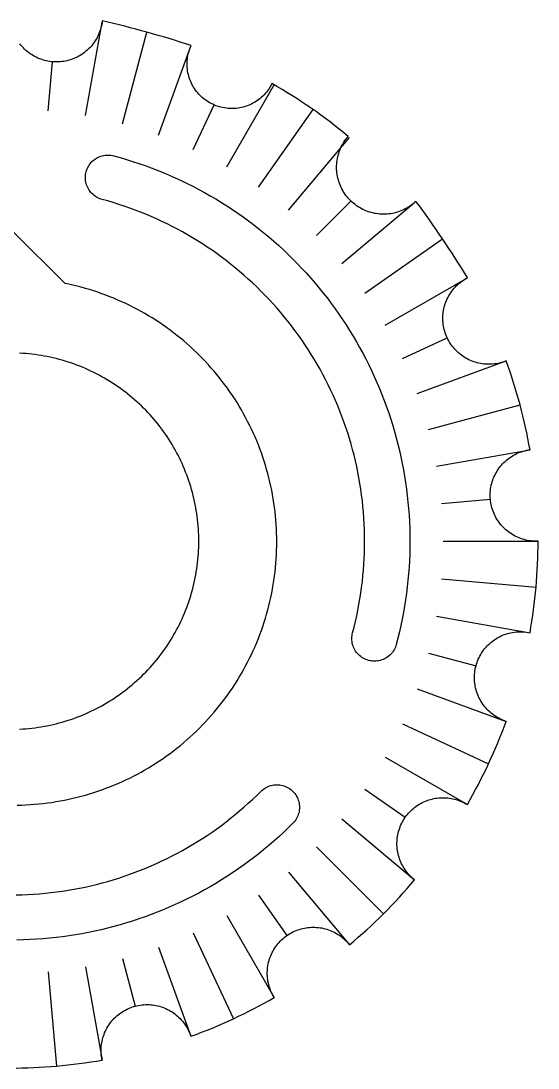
# Model space of a CAD drawing. Extents: x -105 to 105, y -35 to 35.
# Drawn here: x 70.7 to 105, y -35 to 34.6 of the extents above; entities that cross this region are included whole.
import ezdxf

# ---------------------------------------------------------------- set-up
doc = ezdxf.new("R2010")
doc.units = 0
doc.layers.get('0').update_dxf_attribs({"linetype": 'CONTINUOUS'})

msp = doc.modelspace()

# ---------------------------------------------------------------- linework, layer by layer
for points in [[(70.382, -34.997), (70.763, -34.99), (71.145, -34.979), (71.527, -34.964), (71.908, -34.945), (72.289, -34.922), (72.67, -34.895), (73.05, -34.864), (73.43, -34.828), (73.81, -34.789), (74.189, -34.746), (74.568, -34.698), (74.946, -34.647), (75.324, -34.591), (75.701, -34.532), (76.078, -34.468), (76.056, -34.354), (76.038, -34.24), (76.025, -34.125), (76.017, -34.009), (76.012, -33.894), (76.013, -33.778), (76.017, -33.662), (76.026, -33.546), (76.039, -33.431), (76.057, -33.317), (76.079, -33.203), (76.105, -33.09), (76.135, -32.978), (76.17, -32.868), (76.208, -32.759), (76.252, -32.651), (76.298, -32.545), (76.349, -32.441), (76.404, -32.339), (76.463, -32.239), (76.526, -32.142), (76.592, -32.047), (76.662, -31.954), (76.735, -31.864), (76.811, -31.777), (76.891, -31.693), (76.974, -31.612), (77.059, -31.534), (77.148, -31.46), (77.24, -31.389), (77.334, -31.321), (77.431, -31.258), (77.529, -31.197), (77.631, -31.141), (77.734, -31.088), (77.839, -31.04), (77.946, -30.996), (78.055, -30.955), (78.165, -30.919), (78.276, -30.887), (78.389, -30.859), (78.502, -30.835), (78.616, -30.816), (78.731, -30.801), (78.846, -30.79), (78.962, -30.784), (79.078, -30.782), (79.194, -30.785), (79.309, -30.792), (79.425, -30.803), (79.539, -30.819), (79.654, -30.839), (79.767, -30.864), (79.879, -30.893), (79.99, -30.926), (80.1, -30.963), (80.208, -31.004), (80.315, -31.049), (80.42, -31.098), (80.522, -31.152), (80.623, -31.209), (80.722, -31.27), (80.818, -31.334), (80.912, -31.402), (81.003, -31.474), (81.091, -31.549), (81.176, -31.628), (81.258, -31.709), (81.337, -31.794), (81.413, -31.882), (81.486, -31.972), (81.555, -32.065), (81.62, -32.161), (81.682, -32.259), (81.74, -32.359), (81.794, -32.461), (81.844, -32.566), (81.891, -32.672), (81.933, -32.78), (81.971, -32.889), (82.329, -32.758), (82.686, -32.622), (83.041, -32.482), (83.395, -32.338), (83.747, -32.191), (84.098, -32.039), (84.446, -31.884), (84.793, -31.724), (85.138, -31.561), (85.482, -31.394), (85.823, -31.223), (86.163, -31.048), (86.5, -30.869), (86.835, -30.687), (87.169, -30.501), (87.5, -30.311), (87.441, -30.211), (87.385, -30.11), (87.333, -30.006), (87.286, -29.901), (87.242, -29.793), (87.203, -29.684), (87.168, -29.574), (87.137, -29.462), (87.11, -29.35), (87.087, -29.236), (87.069, -29.122), (87.055, -29.007), (87.045, -28.892), (87.04, -28.776), (87.039, -28.66), (87.043, -28.544), (87.051, -28.429), (87.063, -28.313), (87.08, -28.199), (87.101, -28.085), (87.126, -27.972), (87.156, -27.86), (87.19, -27.749), (87.228, -27.64), (87.27, -27.532), (87.316, -27.426), (87.366, -27.321), (87.42, -27.219), (87.478, -27.119), (87.54, -27.021), (87.605, -26.925), (87.674, -26.832), (87.746, -26.742), (87.822, -26.654), (87.901, -26.569), (87.984, -26.488), (88.069, -26.41), (88.157, -26.335), (88.248, -26.263), (88.342, -26.195), (88.438, -26.13), (88.536, -26.069), (88.637, -26.012), (88.74, -25.958), (88.844, -25.909), (88.951, -25.864), (89.059, -25.822), (89.169, -25.785), (89.28, -25.752), (89.392, -25.723), (89.505, -25.699), (89.619, -25.679), (89.734, -25.663), (89.849, -25.652), (89.965, -25.645), (90.081, -25.642), (90.197, -25.644), (90.312, -25.65), (90.428, -25.66), (90.542, -25.675), (90.657, -25.694), (90.77, -25.718), (90.883, -25.745), (90.994, -25.778), (91.104, -25.814), (91.213, -25.854), (91.319, -25.898), (91.425, -25.947), (91.528, -26), (91.629, -26.056), (91.728, -26.116), (91.825, -26.18), (91.919, -26.247), (92.01, -26.318), (92.099, -26.392), (92.185, -26.47), (92.268, -26.551), (92.348, -26.635), (92.424, -26.722), (92.498, -26.812), (92.789, -26.565), (93.077, -26.314), (93.363, -26.061), (93.646, -25.805), (93.926, -25.545), (94.203, -25.283), (94.477, -25.017), (94.749, -24.749), (95.017, -24.477), (95.283, -24.203), (95.545, -23.926), (95.805, -23.646), (96.061, -23.363), (96.314, -23.077), (96.565, -22.789), (96.812, -22.498), (96.722, -22.424), (96.635, -22.348), (96.551, -22.268), (96.47, -22.185), (96.392, -22.099), (96.318, -22.01), (96.247, -21.919), (96.18, -21.825), (96.116, -21.728), (96.056, -21.629), (96, -21.528), (95.947, -21.425), (95.898, -21.319), (95.854, -21.213), (95.814, -21.104), (95.778, -20.994), (95.745, -20.883), (95.718, -20.77), (95.694, -20.657), (95.675, -20.542), (95.66, -20.428), (95.65, -20.312), (95.644, -20.197), (95.642, -20.081), (95.645, -19.965), (95.652, -19.849), (95.663, -19.734), (95.679, -19.619), (95.699, -19.505), (95.723, -19.392), (95.752, -19.28), (95.785, -19.169), (95.822, -19.059), (95.864, -18.951), (95.909, -18.844), (95.958, -18.74), (96.012, -18.637), (96.069, -18.536), (96.13, -18.438), (96.195, -18.342), (96.263, -18.248), (96.334, -18.157), (96.41, -18.069), (96.488, -17.984), (96.569, -17.901), (96.654, -17.822), (96.741, -17.746), (96.832, -17.674), (96.925, -17.605), (97.021, -17.54), (97.119, -17.478), (97.219, -17.42), (97.321, -17.366), (97.426, -17.316), (97.532, -17.27), (97.64, -17.228), (97.749, -17.19), (97.86, -17.156), (97.972, -17.126), (98.085, -17.101), (98.199, -17.08), (98.313, -17.063), (98.429, -17.05), (98.544, -17.043), (98.66, -17.039), (98.776, -17.04), (98.892, -17.045), (99.007, -17.055), (99.122, -17.069), (99.236, -17.087), (99.35, -17.11), (99.462, -17.137), (99.574, -17.168), (99.684, -17.203), (99.793, -17.242), (99.901, -17.286), (100.006, -17.333), (100.11, -17.385), (100.211, -17.441), (100.311, -17.5), (100.498, -17.167), (100.682, -16.833), (100.863, -16.497), (101.04, -16.159), (101.214, -15.819), (101.384, -15.477), (101.551, -15.133), (101.714, -14.788), (101.873, -14.442), (102.029, -14.093), (102.182, -13.743), (102.33, -13.392), (102.476, -13.039), (102.617, -12.684), (102.755, -12.328), (102.889, -11.971), (102.78, -11.933), (102.672, -11.891), (102.566, -11.844), (102.461, -11.794), (102.359, -11.74), (102.259, -11.682), (102.16, -11.62), (102.065, -11.555), (101.972, -11.486), (101.881, -11.413), (101.794, -11.338), (101.709, -11.259), (101.627, -11.176), (101.549, -11.091), (101.474, -11.003), (101.402, -10.912), (101.334, -10.818), (101.269, -10.722), (101.208, -10.623), (101.151, -10.523), (101.098, -10.42), (101.049, -10.315), (101.003, -10.208), (100.962, -10.1), (100.925, -9.99), (100.892, -9.879), (100.863, -9.767), (100.839, -9.654), (100.819, -9.539), (100.803, -9.425), (100.791, -9.309), (100.784, -9.194), (100.782, -9.078), (100.783, -8.962), (100.79, -8.846), (100.8, -8.731), (100.815, -8.616), (100.835, -8.502), (100.858, -8.388), (100.886, -8.276), (100.918, -8.165), (100.955, -8.055), (100.995, -7.946), (101.039, -7.839), (101.088, -7.734), (101.14, -7.63), (101.197, -7.529), (101.257, -7.43), (101.321, -7.334), (101.388, -7.239), (101.459, -7.148), (101.534, -7.059), (101.612, -6.973), (101.693, -6.891), (101.777, -6.811), (101.864, -6.734), (101.954, -6.661), (102.046, -6.592), (102.141, -6.525), (102.239, -6.463), (102.339, -6.404), (102.441, -6.349), (102.545, -6.298), (102.651, -6.251), (102.758, -6.208), (102.868, -6.169), (102.978, -6.135), (103.09, -6.104), (103.203, -6.078), (103.317, -6.056), (103.431, -6.039), (103.546, -6.026), (103.662, -6.017), (103.778, -6.012), (103.893, -6.012), (104.009, -6.017), (104.125, -6.025), (104.24, -6.038), (104.354, -6.056), (104.468, -6.078), (104.533, -5.701), (104.593, -5.324), (104.649, -4.947), (104.701, -4.568), (104.748, -4.19), (104.792, -3.81), (104.831, -3.431), (104.867, -3.05), (104.898, -2.67), (104.925, -2.289), (104.948, -1.908), (104.967, -1.527), (104.981, -1.145), (104.992, -0.764), (104.998, -0.382), (105, 0), (104.884, -0.002), (104.768, 0), (104.652, 0.006), (104.536, 0.017), (104.421, 0.033), (104.306, 0.053), (104.193, 0.077), (104.08, 0.105), (103.968, 0.138), (103.858, 0.175), (103.749, 0.216), (103.642, 0.261), (103.537, 0.31), (103.434, 0.363), (103.332, 0.42), (103.233, 0.481), (103.137, 0.545), (103.043, 0.614), (102.951, 0.685), (102.863, 0.761), (102.777, 0.839), (102.694, 0.921), (102.615, 1.006), (102.539, 1.094), (102.466, 1.184), (102.397, 1.277), (102.331, 1.373), (102.269, 1.471), (102.21, 1.572), (102.156, 1.675), (102.106, 1.779), (102.059, 1.886), (102.017, 1.994), (101.979, 2.104), (101.945, 2.215), (101.915, 2.327), (101.89, 2.441), (101.869, 2.555), (101.852, 2.67), (101.84, 2.786), (101.832, 2.902), (101.828, 3.018), (101.829, 3.134), (101.834, 3.25), (101.844, 3.366), (101.858, 3.481), (101.877, 3.596), (101.9, 3.71), (101.927, 3.823), (101.958, 3.935), (101.994, 4.045), (102.034, 4.154), (102.078, 4.262), (102.126, 4.368), (102.178, 4.472), (102.234, 4.573), (102.294, 4.673), (102.358, 4.77), (102.425, 4.865), (102.495, 4.957), (102.57, 5.047), (102.647, 5.133), (102.728, 5.217), (102.812, 5.297), (102.899, 5.375), (102.989, 5.448), (103.081, 5.519), (103.176, 5.585), (103.274, 5.648), (103.374, 5.707), (103.476, 5.763), (103.58, 5.814), (103.686, 5.862), (103.794, 5.905), (103.903, 5.945), (104.014, 5.98), (104.126, 6.011), (104.239, 6.038), (104.353, 6.06), (104.468, 6.078), (104.4, 6.453), (104.327, 6.828), (104.251, 7.202), (104.17, 7.575), (104.086, 7.948), (103.997, 8.319), (103.904, 8.689), (103.807, 9.059), (103.707, 9.427), (103.602, 9.794), (103.493, 10.16), (103.38, 10.525), (103.263, 10.888), (103.143, 11.25), (103.018, 11.611), (102.889, 11.971), (102.781, 11.929), (102.671, 11.892), (102.56, 11.859), (102.447, 11.83), (102.334, 11.805), (102.219, 11.785), (102.104, 11.77), (101.989, 11.758), (101.873, 11.751), (101.757, 11.748), (101.641, 11.75), (101.525, 11.756), (101.409, 11.766), (101.294, 11.781), (101.18, 11.8), (101.066, 11.824), (100.953, 11.852), (100.842, 11.884), (100.732, 11.92), (100.623, 11.961), (100.516, 12.006), (100.411, 12.055), (100.307, 12.107), (100.206, 12.164), (100.107, 12.224), (100.01, 12.288), (99.915, 12.356), (99.824, 12.427), (99.735, 12.502), (99.649, 12.579), (99.566, 12.661), (99.486, 12.745), (99.41, 12.832), (99.336, 12.922), (99.267, 13.015), (99.201, 13.111), (99.138, 13.209), (99.08, 13.309), (99.025, 13.411), (98.974, 13.515), (98.927, 13.622), (98.884, 13.73), (98.845, 13.839), (98.811, 13.95), (98.78, 14.062), (98.754, 14.175), (98.733, 14.289), (98.715, 14.404), (98.702, 14.519), (98.694, 14.635), (98.69, 14.751), (98.69, 14.867), (98.695, 14.983), (98.704, 15.099), (98.717, 15.214), (98.735, 15.329), (98.757, 15.443), (98.784, 15.556), (98.814, 15.667), (98.849, 15.778), (98.888, 15.887), (98.932, 15.995), (98.979, 16.101), (99.03, 16.205), (99.086, 16.307), (99.145, 16.407), (99.207, 16.505), (99.274, 16.6), (99.344, 16.692), (99.418, 16.782), (99.495, 16.869), (99.575, 16.953), (99.658, 17.034), (99.744, 17.112), (99.833, 17.186), (99.925, 17.257), (100.02, 17.324), (100.117, 17.388), (100.216, 17.448), (100.318, 17.504), (100.118, 17.83), (99.916, 18.154), (99.712, 18.478), (99.507, 18.8), (99.299, 19.121), (99.09, 19.441), (98.879, 19.759), (98.666, 20.077), (98.452, 20.393), (98.236, 20.708), (98.017, 21.022), (97.798, 21.334), (97.576, 21.646), (97.352, 21.956), (97.127, 22.265), (96.9, 22.572), (96.813, 22.492), (96.722, 22.415), (96.628, 22.342), (96.532, 22.273), (96.433, 22.207), (96.332, 22.145), (96.228, 22.087), (96.122, 22.033), (96.015, 21.983), (95.905, 21.937), (95.794, 21.895), (95.681, 21.858), (95.567, 21.824), (95.452, 21.796), (95.336, 21.771), (95.219, 21.752), (95.101, 21.736), (94.983, 21.725), (94.864, 21.719), (94.746, 21.717), (94.627, 21.72), (94.508, 21.727), (94.39, 21.739), (94.272, 21.755), (94.155, 21.776), (94.039, 21.801), (93.924, 21.83), (93.811, 21.864), (93.698, 21.902), (93.587, 21.944), (93.478, 21.991), (93.371, 22.042), (93.265, 22.096), (93.162, 22.155), (93.061, 22.218), (92.963, 22.284), (92.867, 22.354), (92.774, 22.428), (92.684, 22.506), (92.596, 22.586), (92.512, 22.67), (92.432, 22.757), (92.354, 22.847), (92.28, 22.94), (92.21, 23.035), (92.143, 23.134), (92.08, 23.234), (92.021, 23.338), (91.966, 23.443), (91.915, 23.55), (91.868, 23.659), (91.826, 23.77), (91.787, 23.882), (91.753, 23.996), (91.724, 24.111), (91.698, 24.227), (91.677, 24.344), (91.661, 24.462), (91.649, 24.58), (91.641, 24.698), (91.638, 24.817), (91.64, 24.936), (91.646, 25.054), (91.657, 25.173), (91.672, 25.291), (91.691, 25.408), (91.715, 25.524), (91.744, 25.639), (91.777, 25.753), (91.814, 25.866), (91.856, 25.977), (91.901, 26.087), (91.951, 26.195), (92.005, 26.301), (92.063, 26.404), (92.124, 26.506), (92.19, 26.605), (92.259, 26.701), (92.332, 26.795), (92.409, 26.886), (92.111, 27.131), (91.811, 27.373), (91.509, 27.611), (91.203, 27.846), (90.895, 28.078), (90.585, 28.306), (90.272, 28.531), (89.957, 28.753), (89.639, 28.971), (89.319, 29.185), (88.997, 29.396), (88.672, 29.603), (88.345, 29.807), (88.016, 30.007), (87.684, 30.204), (87.351, 30.397), (87.298, 30.294), (87.241, 30.194), (87.181, 30.095), (87.116, 30), (87.048, 29.907), (86.977, 29.816), (86.902, 29.729), (86.823, 29.644), (86.742, 29.563), (86.657, 29.484), (86.569, 29.409), (86.479, 29.338), (86.386, 29.27), (86.29, 29.206), (86.192, 29.145), (86.091, 29.089), (85.989, 29.036), (85.884, 28.987), (85.778, 28.943), (85.67, 28.903), (85.56, 28.867), (85.449, 28.835), (85.337, 28.807), (85.224, 28.784), (85.11, 28.766), (84.996, 28.751), (84.881, 28.741), (84.766, 28.736), (84.651, 28.735), (84.535, 28.739), (84.42, 28.747), (84.306, 28.759), (84.192, 28.776), (84.078, 28.798), (83.966, 28.824), (83.855, 28.854), (83.745, 28.889), (83.636, 28.927), (83.529, 28.97), (83.424, 29.017), (83.32, 29.068), (83.219, 29.124), (83.12, 29.182), (83.023, 29.245), (82.929, 29.312), (82.837, 29.382), (82.748, 29.455), (82.663, 29.532), (82.58, 29.613), (82.5, 29.696), (82.424, 29.783), (82.351, 29.872), (82.282, 29.964), (82.216, 30.059), (82.154, 30.156), (82.096, 30.256), (82.042, 30.358), (81.992, 30.461), (81.945, 30.567), (81.903, 30.674), (81.865, 30.783), (81.832, 30.894), (81.803, 31.005), (81.778, 31.118), (81.757, 31.231), (81.741, 31.346), (81.73, 31.46), (81.723, 31.575), (81.72, 31.691), (81.722, 31.806), (81.728, 31.921), (81.739, 32.036), (81.754, 32.15), (81.774, 32.264), (81.798, 32.377), (81.826, 32.488), (81.859, 32.599), (81.896, 32.708), (81.937, 32.816), (81.983, 32.922), (81.619, 33.04), (81.255, 33.156), (80.89, 33.27), (80.525, 33.382), (80.159, 33.491), (79.792, 33.599), (79.425, 33.704), (79.057, 33.808), (78.688, 33.909), (78.319, 34.008), (77.95, 34.104), (77.579, 34.199), (77.209, 34.292), (76.837, 34.382), (76.466, 34.47), (76.093, 34.556), (76.078, 34.44), (76.059, 34.324), (76.035, 34.209), (76.007, 34.095), (75.974, 33.983), (75.937, 33.871), (75.896, 33.762), (75.851, 33.653), (75.801, 33.547), (75.748, 33.443), (75.691, 33.34), (75.629, 33.24), (75.564, 33.143), (75.496, 33.048), (75.423, 32.955), (75.347, 32.866), (75.268, 32.779), (75.186, 32.696), (75.1, 32.616), (75.011, 32.539), (74.92, 32.466), (74.825, 32.396), (74.729, 32.33), (74.629, 32.268), (74.528, 32.209), (74.424, 32.155), (74.318, 32.104), (74.21, 32.058), (74.101, 32.015), (73.99, 31.977), (73.878, 31.944), (73.764, 31.914), (73.649, 31.889), (73.534, 31.868), (73.418, 31.852), (73.301, 31.841), (73.184, 31.834), (73.067, 31.831), (72.95, 31.833), (72.832, 31.839), (72.716, 31.85), (72.599, 31.865), (72.484, 31.885), (72.369, 31.909), (72.255, 31.937), (72.143, 31.97), (72.031, 32.007), (71.922, 32.048), (71.813, 32.094), (71.707, 32.144), (71.603, 32.197), (71.501, 32.255), (71.401, 32.317), (71.304, 32.382), (71.209, 32.451), (71.117, 32.524), (71.028, 32.6), (70.941, 32.679), (70.858, 32.762), (70.778, 32.848), (70.701, 32.936), (70.628, 33.028)], [(74.984, 28.268), (76.078, 34.468)], [(77.429, 27.726), (79.059, 33.807)], [(79.817, 26.973), (81.971, 32.889)], [(72.502, 28.595), (72.786, 31.843)], [(84.352, 24.859), (87.5, 30.311)], [(82.131, 26.015), (83.512, 28.977)], [(86.464, 23.513), (90.075, 28.67)], [(88.451, 21.989), (92.498, 26.812)], [(90.297, 20.297), (92.591, 22.591)], [(91.989, 18.451), (96.812, 22.498)], [(70.458, -17.534), (70.744, -17.527), (71.03, -17.516), (71.316, -17.499), (71.602, -17.478), (71.887, -17.452), (72.172, -17.422), (72.456, -17.387), (72.739, -17.347), (73.022, -17.302), (73.304, -17.253), (73.585, -17.2), (73.866, -17.141), (74.145, -17.078), (74.423, -17.011), (74.701, -16.939), (74.977, -16.863), (75.251, -16.782), (75.525, -16.697), (75.796, -16.607), (76.067, -16.513), (76.336, -16.414), (76.603, -16.311), (76.868, -16.204), (77.132, -16.093), (77.394, -15.977), (77.654, -15.857), (77.912, -15.732), (78.167, -15.603), (78.421, -15.47), (78.672, -15.333), (78.921, -15.192), (79.168, -15.047), (79.413, -14.898), (79.655, -14.745), (79.894, -14.587), (80.131, -14.426), (80.365, -14.261), (80.596, -14.093), (80.825, -13.92), (81.05, -13.744), (81.273, -13.564), (81.493, -13.38), (81.71, -13.193), (81.923, -13.002), (82.134, -12.808), (82.341, -12.611), (82.545, -12.41), (82.746, -12.206), (82.944, -11.999), (83.138, -11.788), (83.328, -11.574), (83.515, -11.358), (83.699, -11.138), (83.879, -10.915), (84.055, -10.69), (84.228, -10.461), (84.396, -10.23), (84.561, -9.996), (84.723, -9.759), (84.88, -9.52), (85.033, -9.278), (85.182, -9.033), (85.327, -8.786), (85.468, -8.537), (85.605, -8.286), (85.738, -8.032), (85.867, -7.777), (85.992, -7.519), (86.112, -7.259), (86.228, -6.997), (86.339, -6.733), (86.447, -6.468), (86.55, -6.201), (86.648, -5.932), (86.742, -5.661), (86.832, -5.389), (86.917, -5.116), (86.998, -4.841), (87.074, -4.565), (87.146, -4.288), (87.214, -4.01), (87.276, -3.731), (87.335, -3.45), (87.388, -3.169), (87.437, -2.887), (87.482, -2.604), (87.522, -2.321), (87.557, -2.036), (87.587, -1.752), (87.613, -1.467), (87.634, -1.181), (87.651, -0.895), (87.662, -0.609), (87.669, -0.323), (87.671, -0.036), (87.669, 0.25), (87.662, 0.536), (87.651, 0.822), (87.634, 1.108), (87.613, 1.394), (87.587, 1.679), (87.557, 1.964), (87.522, 2.248), (87.482, 2.531), (87.437, 2.814), (87.388, 3.096), (87.335, 3.378), (87.276, 3.658), (87.214, 3.937), (87.146, 4.216), (87.074, 4.493), (86.998, 4.769), (86.917, 5.043), (86.832, 5.317), (86.742, 5.589), (86.648, 5.859), (86.55, 6.128), (86.447, 6.395), (86.339, 6.661), (86.228, 6.924), (86.112, 7.186), (85.992, 7.446), (85.867, 7.704), (85.738, 7.96), (85.605, 8.213), (85.468, 8.465), (85.327, 8.714), (85.182, 8.961), (85.033, 9.205), (84.88, 9.447), (84.723, 9.686), (84.561, 9.923), (84.396, 10.157), (84.228, 10.388), (84.055, 10.617), (83.879, 10.843), (83.699, 11.065), (83.515, 11.285), (83.328, 11.502), (83.138, 11.715), (82.944, 11.926), (82.746, 12.133), (82.545, 12.337), (82.341, 12.538), (82.134, 12.736), (81.923, 12.93), (81.71, 13.12), (81.493, 13.308), (81.273, 13.491), (81.05, 13.671), (80.825, 13.847), (80.596, 14.02), (80.365, 14.189), (80.131, 14.354), (79.894, 14.515), (79.655, 14.672), (79.413, 14.825), (79.168, 14.974), (78.921, 15.119), (78.672, 15.26), (78.421, 15.398), (78.167, 15.531), (77.912, 15.659), (77.654, 15.784), (77.394, 15.904), (77.132, 16.02), (76.868, 16.132), (76.603, 16.239), (76.336, 16.342), (76.067, 16.44), (75.796, 16.534), (75.525, 16.624), (75.251, 16.709), (74.977, 16.79), (74.701, 16.867), (74.423, 16.938), (74.145, 17.006), (73.866, 17.069), (73.629, 17.118), (70.171, 20.575)], [(93.513, 16.464), (98.67, 20.075)], [(94.859, 14.352), (100.311, 17.5)], [(96.015, 12.131), (98.976, 13.512)], [(70.613, -12.485), (70.818, -12.474), (71.022, -12.458), (71.225, -12.44), (71.429, -12.418), (71.632, -12.393), (71.834, -12.365), (72.036, -12.333), (72.238, -12.298), (72.439, -12.259), (72.639, -12.218), (72.838, -12.173), (73.037, -12.125), (73.235, -12.073), (73.432, -12.019), (73.628, -11.961), (73.824, -11.9), (74.018, -11.836), (74.211, -11.769), (74.403, -11.699), (74.594, -11.625), (74.784, -11.548), (74.972, -11.469), (75.159, -11.386), (75.345, -11.3), (75.529, -11.211), (75.711, -11.119), (75.893, -11.024), (76.072, -10.926), (76.25, -10.825), (76.426, -10.722), (76.601, -10.615), (76.774, -10.506), (76.945, -10.394), (77.114, -10.279), (77.281, -10.161), (77.446, -10.04), (77.61, -9.917), (77.771, -9.791), (77.93, -9.662), (78.087, -9.531), (78.242, -9.398), (78.394, -9.262), (78.545, -9.123), (78.693, -8.982), (78.838, -8.838), (78.982, -8.693), (79.123, -8.545), (79.262, -8.394), (79.398, -8.242), (79.531, -8.087), (79.662, -7.93), (79.791, -7.771), (79.917, -7.61), (80.04, -7.446), (80.161, -7.281), (80.279, -7.114), (80.394, -6.945), (80.506, -6.774), (80.615, -6.601), (80.722, -6.426), (80.825, -6.25), (80.926, -6.072), (81.024, -5.893), (81.119, -5.711), (81.211, -5.529), (81.3, -5.345), (81.386, -5.159), (81.469, -4.972), (81.548, -4.784), (81.625, -4.594), (81.699, -4.403), (81.769, -4.211), (81.836, -4.018), (81.9, -3.824), (81.961, -3.628), (82.019, -3.432), (82.073, -3.235), (82.125, -3.037), (82.173, -2.838), (82.218, -2.639), (82.259, -2.439), (82.298, -2.238), (82.333, -2.036), (82.365, -1.834), (82.393, -1.632), (82.418, -1.429), (82.44, -1.225), (82.458, -1.022), (82.474, -0.818), (82.485, -0.613), (82.494, -0.409), (82.499, -0.205), (82.5, 0), (82.499, 0.205), (82.494, 0.409), (82.485, 0.613), (82.474, 0.818), (82.458, 1.022), (82.44, 1.225), (82.418, 1.429), (82.393, 1.632), (82.365, 1.834), (82.333, 2.036), (82.298, 2.238), (82.259, 2.439), (82.218, 2.639), (82.173, 2.838), (82.125, 3.037), (82.073, 3.235), (82.019, 3.432), (81.961, 3.628), (81.9, 3.824), (81.836, 4.018), (81.769, 4.211), (81.699, 4.403), (81.625, 4.594), (81.548, 4.784), (81.469, 4.972), (81.386, 5.159), (81.3, 5.345), (81.211, 5.529), (81.119, 5.711), (81.024, 5.893), (80.926, 6.072), (80.825, 6.25), (80.722, 6.426), (80.615, 6.601), (80.506, 6.774), (80.394, 6.945), (80.279, 7.114), (80.161, 7.281), (80.04, 7.446), (79.917, 7.61), (79.791, 7.771), (79.662, 7.93), (79.531, 8.087), (79.398, 8.242), (79.262, 8.394), (79.123, 8.545), (78.982, 8.693), (78.838, 8.838), (78.693, 8.982), (78.545, 9.123), (78.394, 9.262), (78.242, 9.398), (78.087, 9.531), (77.93, 9.662), (77.771, 9.791), (77.61, 9.917), (77.446, 10.04), (77.281, 10.161), (77.114, 10.279), (76.945, 10.394), (76.774, 10.506), (76.601, 10.615), (76.426, 10.722), (76.25, 10.825), (76.072, 10.926), (75.893, 11.024), (75.711, 11.119), (75.529, 11.211), (75.345, 11.3), (75.159, 11.386), (74.972, 11.469), (74.784, 11.548), (74.594, 11.625), (74.403, 11.699), (74.211, 11.769), (74.018, 11.836), (73.824, 11.9), (73.628, 11.961), (73.432, 12.019), (73.235, 12.073), (73.037, 12.125), (72.838, 12.173), (72.639, 12.218), (72.439, 12.259), (72.238, 12.298), (72.036, 12.333), (71.834, 12.365), (71.632, 12.393), (71.429, 12.418), (71.225, 12.44), (71.022, 12.458), (70.818, 12.474), (70.613, 12.485)], [(96.973, 9.817), (102.889, 11.971)], [(97.726, 7.429), (103.807, 9.059)], [(98.268, 4.984), (104.468, 6.078)], [(98.595, 2.502), (101.84, 2.786)], [(98.704, 0), (105, 0)], [(98.595, -2.502), (104.867, -3.05)], [(98.268, -4.984), (104.468, -6.078)], [(97.726, -7.429), (100.886, -8.276)], [(96.973, -9.817), (102.889, -11.971)], [(96.015, -12.131), (101.721, -14.792)], [(94.859, -14.352), (100.311, -17.5)], [(70.384, -23.496), (70.769, -23.486), (71.153, -23.471), (71.537, -23.449), (71.92, -23.421), (72.303, -23.386), (72.686, -23.346), (73.067, -23.299), (73.448, -23.246), (73.828, -23.187), (74.207, -23.121), (74.585, -23.049), (74.961, -22.971), (75.336, -22.887), (75.71, -22.796), (76.082, -22.699), (76.453, -22.597), (76.822, -22.489), (77.189, -22.374), (77.554, -22.253), (77.917, -22.127), (78.278, -21.994), (78.637, -21.856), (78.993, -21.711), (79.347, -21.561), (79.698, -21.405), (80.047, -21.243), (80.393, -21.076), (80.737, -20.903), (81.077, -20.724), (81.415, -20.54), (81.749, -20.351), (82.081, -20.156), (82.409, -19.955), (82.734, -19.75), (83.055, -19.539), (83.374, -19.323), (83.688, -19.102), (83.999, -18.875), (84.306, -18.644), (84.609, -18.407), (84.908, -18.166), (85.204, -17.92), (85.495, -17.669), (85.782, -17.413), (86.065, -17.152), (86.343, -16.887), (86.617, -16.617), (86.689, -16.55), (86.765, -16.488), (86.844, -16.431), (86.928, -16.379), (87.014, -16.332), (87.104, -16.292), (87.195, -16.257), (87.289, -16.229), (87.385, -16.206), (87.482, -16.191), (87.58, -16.181), (87.678, -16.178), (87.776, -16.181), (87.873, -16.191), (87.97, -16.206), (88.066, -16.229), (88.16, -16.257), (88.252, -16.292), (88.341, -16.332), (88.428, -16.379), (88.511, -16.431), (88.591, -16.488), (88.667, -16.55), (88.738, -16.617), (88.805, -16.689), (88.868, -16.765), (88.925, -16.844), (88.977, -16.928), (89.023, -17.014), (89.063, -17.104), (89.098, -17.195), (89.127, -17.289), (89.149, -17.385), (89.165, -17.482), (89.174, -17.58), (89.178, -17.678), (89.174, -17.776), (89.165, -17.873), (89.149, -17.97), (89.127, -18.066), (89.098, -18.16), (89.063, -18.252), (89.023, -18.341), (88.977, -18.428), (88.925, -18.511), (88.868, -18.591), (88.805, -18.667), (88.738, -18.738), (88.429, -19.043), (88.116, -19.342), (87.797, -19.636), (87.473, -19.924), (87.145, -20.207), (86.812, -20.485), (86.474, -20.757), (86.132, -21.024), (85.786, -21.285), (85.435, -21.54), (85.081, -21.789), (84.722, -22.033), (84.36, -22.271), (83.993, -22.503), (83.623, -22.729), (83.249, -22.949), (82.872, -23.162), (82.491, -23.37), (82.107, -23.571), (81.72, -23.766), (81.33, -23.955), (80.937, -24.137), (80.54, -24.313), (80.141, -24.483), (79.739, -24.646), (79.335, -24.802), (78.928, -24.951), (78.518, -25.094), (78.107, -25.23), (77.693, -25.359), (77.277, -25.482), (76.859, -25.597), (76.439, -25.706), (76.018, -25.808), (75.594, -25.903), (75.17, -25.992), (74.744, -26.073), (74.317, -26.146), (73.888, -26.213), (73.459, -26.273), (73.029, -26.326), (72.597, -26.372), (72.166, -26.411), (71.733, -26.442), (71.3, -26.467), (70.867, -26.485), (70.434, -26.495)], [(93.513, -16.464), (96.194, -18.341)], [(91.989, -18.451), (96.812, -22.498)], [(90.297, -20.297), (94.749, -24.749)], [(88.451, -21.989), (92.498, -26.812)], [(86.464, -23.513), (88.342, -26.194)], [(84.352, -24.859), (87.5, -30.311)], [(82.131, -26.015), (84.792, -31.721)], [(79.817, -26.973), (81.971, -32.889)], [(77.429, -27.726), (78.276, -30.887)], [(74.984, -28.268), (76.078, -34.468)], [(72.502, -28.595), (73.05, -34.867)]]:
    msp.add_lwpolyline(points)
msp.add_lwpolyline([(95.597, -6.859), (95.569, -6.953), (95.534, -7.045), (95.493, -7.134), (95.447, -7.22), (95.395, -7.304), (95.338, -7.384), (95.276, -7.46), (95.209, -7.531), (95.137, -7.598), (95.061, -7.661), (94.981, -7.718), (94.898, -7.769), (94.812, -7.816), (94.722, -7.856), (94.63, -7.891), (94.536, -7.919), (94.441, -7.942), (94.344, -7.958), (94.246, -7.967), (94.148, -7.97), (94.05, -7.967), (93.952, -7.958), (93.856, -7.942), (93.76, -7.919), (93.666, -7.891), (93.574, -7.856), (93.485, -7.816), (93.398, -7.769), (93.315, -7.718), (93.235, -7.661), (93.159, -7.598), (93.087, -7.531), (93.02, -7.46), (92.958, -7.384), (92.901, -7.304), (92.849, -7.22), (92.803, -7.134), (92.762, -7.045), (92.728, -6.953), (92.699, -6.859), (92.677, -6.763), (92.661, -6.666), (92.651, -6.569), (92.648, -6.47), (92.651, -6.372), (92.661, -6.275), (92.677, -6.178), (92.699, -6.082), (92.796, -5.71), (92.887, -5.336), (92.971, -4.961), (93.049, -4.585), (93.121, -4.207), (93.187, -3.828), (93.246, -3.448), (93.299, -3.067), (93.346, -2.686), (93.386, -2.303), (93.421, -1.92), (93.449, -1.537), (93.471, -1.153), (93.486, -0.769), (93.496, -0.384), (93.499, 0), (93.496, 0.384), (93.486, 0.769), (93.471, 1.153), (93.449, 1.537), (93.421, 1.92), (93.386, 2.303), (93.346, 2.686), (93.299, 3.067), (93.246, 3.448), (93.187, 3.828), (93.121, 4.207), (93.049, 4.585), (92.971, 4.961), (92.887, 5.336), (92.796, 5.71), (92.699, 6.082), (92.597, 6.453), (92.489, 6.822), (92.374, 7.189), (92.253, 7.554), (92.127, 7.917), (91.994, 8.278), (91.856, 8.637), (91.711, 8.993), (91.561, 9.347), (91.405, 9.698), (91.243, 10.047), (91.076, 10.393), (90.903, 10.737), (90.724, 11.077), (90.54, 11.415), (90.351, 11.749), (90.156, 12.081), (89.955, 12.409), (89.75, 12.734), (89.539, 13.055), (89.323, 13.374), (89.102, 13.688), (88.875, 13.999), (88.644, 14.306), (88.407, 14.609), (88.166, 14.908), (87.92, 15.204), (87.669, 15.495), (87.413, 15.782), (87.152, 16.065), (86.887, 16.343), (86.617, 16.617), (86.343, 16.887), (86.065, 17.152), (85.782, 17.413), (85.495, 17.669), (85.204, 17.92), (84.908, 18.166), (84.609, 18.407), (84.306, 18.644), (83.999, 18.875), (83.688, 19.102), (83.374, 19.323), (83.055, 19.539), (82.734, 19.75), (82.409, 19.955), (82.081, 20.156), (81.749, 20.351), (81.415, 20.54), (81.077, 20.724), (80.737, 20.903), (80.393, 21.076), (80.047, 21.243), (79.698, 21.405), (79.347, 21.561), (78.993, 21.711), (78.637, 21.856), (78.278, 21.994), (77.917, 22.127), (77.554, 22.253), (77.189, 22.374), (76.822, 22.489), (76.453, 22.597), (76.082, 22.699), (75.988, 22.728), (75.896, 22.762), (75.807, 22.803), (75.721, 22.849), (75.637, 22.901), (75.557, 22.958), (75.481, 23.02), (75.41, 23.087), (75.343, 23.159), (75.28, 23.235), (75.223, 23.315), (75.172, 23.398), (75.125, 23.485), (75.085, 23.574), (75.05, 23.666), (75.022, 23.76), (74.999, 23.856), (74.983, 23.952), (74.974, 24.05), (74.971, 24.148), (74.974, 24.246), (74.983, 24.344), (74.999, 24.441), (75.022, 24.536), (75.05, 24.63), (75.085, 24.722), (75.125, 24.812), (75.172, 24.898), (75.223, 24.981), (75.28, 25.061), (75.343, 25.137), (75.41, 25.209), (75.481, 25.276), (75.557, 25.338), (75.637, 25.395), (75.721, 25.447), (75.807, 25.493), (75.896, 25.534), (75.988, 25.569), (76.082, 25.597), (76.178, 25.619), (76.275, 25.635), (76.372, 25.645), (76.47, 25.648), (76.569, 25.645), (76.666, 25.635), (76.763, 25.619), (76.859, 25.597), (77.277, 25.482), (77.693, 25.359), (78.107, 25.23), (78.518, 25.094), (78.928, 24.951), (79.335, 24.802), (79.739, 24.646), (80.141, 24.483), (80.54, 24.313), (80.937, 24.137), (81.33, 23.955), (81.72, 23.766), (82.107, 23.571), (82.491, 23.37), (82.872, 23.162), (83.249, 22.949), (83.623, 22.729), (83.993, 22.503), (84.36, 22.271), (84.722, 22.033), (85.081, 21.789), (85.435, 21.54), (85.786, 21.285), (86.132, 21.024), (86.474, 20.757), (86.812, 20.485), (87.145, 20.207), (87.473, 19.924), (87.797, 19.636), (88.116, 19.342), (88.429, 19.043), (88.738, 18.738), (89.043, 18.429), (89.342, 18.116), (89.636, 17.797), (89.924, 17.473), (90.207, 17.145), (90.485, 16.812), (90.757, 16.474), (91.024, 16.132), (91.285, 15.786), (91.54, 15.435), (91.789, 15.081), (92.033, 14.722), (92.271, 14.36), (92.503, 13.993), (92.729, 13.623), (92.949, 13.249), (93.162, 12.872), (93.37, 12.491), (93.571, 12.107), (93.766, 11.72), (93.955, 11.33), (94.137, 10.937), (94.313, 10.54), (94.483, 10.141), (94.646, 9.739), (94.802, 9.335), (94.951, 8.928), (95.094, 8.518), (95.23, 8.107), (95.359, 7.693), (95.482, 7.277), (95.597, 6.859), (95.706, 6.439), (95.808, 6.018), (95.903, 5.594), (95.992, 5.17), (96.073, 4.744), (96.146, 4.317), (96.213, 3.888), (96.273, 3.459), (96.326, 3.029), (96.372, 2.597), (96.411, 2.166), (96.442, 1.733), (96.467, 1.3), (96.485, 0.867), (96.495, 0.434), (96.499, 0), (96.495, -0.434), (96.485, -0.867), (96.467, -1.3), (96.442, -1.733), (96.411, -2.166), (96.372, -2.597), (96.326, -3.029), (96.273, -3.459), (96.213, -3.888), (96.146, -4.317), (96.073, -4.744), (95.992, -5.17), (95.903, -5.594), (95.808, -6.018), (95.706, -6.439)], close=True)

doc.saveas('drawing.dxf')
